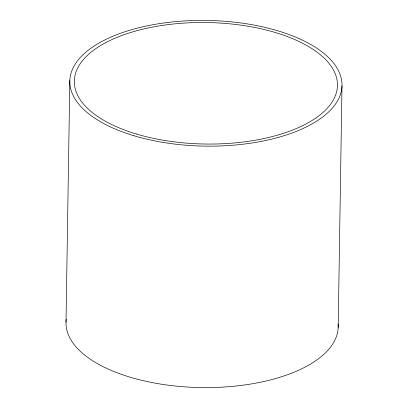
<?xml version="1.0" encoding="UTF-8"?>
<svg xmlns="http://www.w3.org/2000/svg" width="408" height="408" viewBox="0 0 408 408"><rect width="100%" height="100%" fill="white"/><g stroke="black" fill="none" stroke-linecap="round" stroke-linejoin="round"><path stroke-width="0.61" d="M66.014 322.09L69.809 80.646M338.191 327.354L341.986 85.909M338.105 323.988A136.114 62.852 0.9 0 1 200.654 387.559A136.114 62.852 0.9 0 1 66.244 319.291M133.997 135.762A136.114 62.852 0.9 0 0 341.924 87.032A136.114 62.852 0.9 0 0 141.765 27.045A136.114 62.852 0.9 0 0 133.997 135.762M136.394 134.013A131.58 60.756 0.9 0 0 337.39 86.904A131.58 60.756 0.9 0 0 143.902 28.917A131.58 60.756 0.9 0 0 136.394 134.013"/></g></svg>
